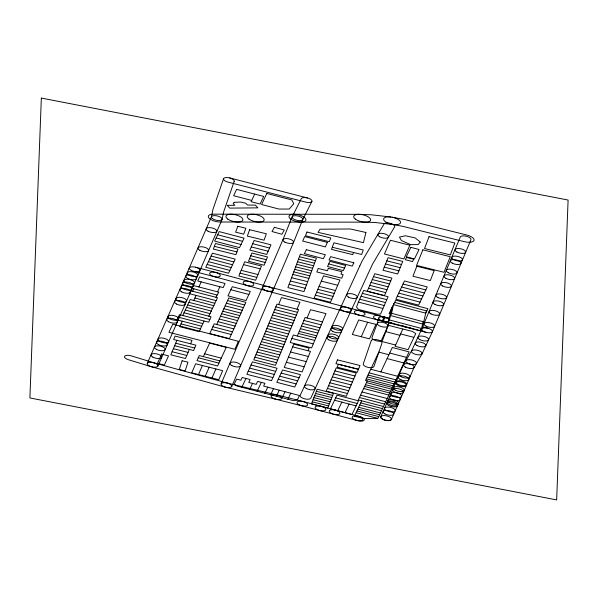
<?xml version="1.0" encoding="UTF-8"?>
<svg xmlns="http://www.w3.org/2000/svg" width="598" height="598" viewBox="0 0 598 598"><rect width="100%" height="100%" fill="white"/><g stroke="black" fill="none" stroke-linecap="round" stroke-linejoin="round"><path stroke-width="0.9" d="M211.4 216.902L212.925 209.487L223.54 178.72M222.127 219.279L223.607 212.036L234.199 181.329M423.272 321.313L421.657 328.489L420.544 330.716L388.349 322.18L391.697 307.312M388.349 322.18L389.462 319.952L392.699 305.593M425.985 311.939L423.75 321.844L422.651 324.064L390.457 315.527L391.57 313.307L393.805 303.395M420.544 330.716L420.955 328.922M377.286 323.391L378.728 318.039M387.99 325.88A5.494 2.228 12.7 0 0 380.463 322.15A5.494 2.228 12.7 0 0 379.461 325.873A5.494 2.228 12.7 0 0 387.99 325.88L388.947 322.307M208.792 316.178L217.508 297.677L190.755 290.77L189.431 293.678L216.013 300.6M187.226 272.8L188.968 268.689M293.76 271.888L300.331 254.21L316.424 258.164L304.008 291.57L287.907 287.608L293.76 271.888L309.846 275.842M332.286 247.258L333.931 242.781L363.27 249.986L361.618 254.471L332.286 247.258L331.486 249.403L352.768 254.628L353.568 252.491M236.95 251.915L238.011 249.067L215.459 243.491L213.337 249.082L235.904 254.658L236.95 251.915L214.383 246.339M358.389 302.117L356.505 307.095L358.471 309.45L377.622 314.294L380.627 313.965L388.065 296.72L363.711 290.419L358.389 302.117L382.742 308.419M377.316 323.309L372.001 337.421A5.494 2.228 12.7 0 0 376.531 340.853A5.494 2.228 12.7 0 0 382.645 340.075L387.96 325.962M315.535 393.462L317.157 389.261L333.475 393.327L327.741 408.008L311.431 403.949L315.535 393.462L331.83 397.52M185.425 310.115L211.042 316.761L208.657 322.15L204.03 321.036L201.676 326.239L176.971 319.81L179.505 314.623L182.749 315.467L190.224 299.531L213.979 305.742M384.26 267.142L388.08 257.701L402.753 261.386L397.648 273.974L382.974 270.281L384.26 267.142L398.918 270.827M240.015 273.151L238.864 275.992L255.652 280.23L261.476 266.028L244.679 261.789L240.015 273.151L256.804 277.382M302.782 219.518L293.581 242.347L231.725 386.525A5.494 2.228 12.7 0 1 222.987 386.263A5.494 2.228 12.7 0 1 224.534 382.675A5.494 2.228 12.7 0 1 231.725 386.525M286.337 362.291L284.252 367.441L302.087 371.926L310.474 351.362L292.631 346.877L286.337 362.291L304.188 366.783M292.631 346.877L293.738 344.164L309.144 348.043L308.037 350.749M258.127 349.426L276.979 304.143L298.656 309.629L275.476 365.311L253.784 359.824L258.127 349.426L279.797 354.906M249.62 258.523L248.491 261.274L264.084 265.228L267.523 256.983L251.93 253.036L249.62 258.523L265.228 262.477M315.796 337.885L325.962 313.629L310.534 309.719L307.073 317.986L305.085 317.486L297.326 336.009L293.334 334.992L290.209 342.49L311.595 347.909L315.796 337.885L298.387 333.475M174.631 345.711L193.647 350.533L195.897 345.166L176.881 340.344L170.826 354.808L185.507 358.523L189.327 349.434M278.601 304.561L281.501 297.587L299.934 302.252L297.019 309.218M437.534 291.204L421.792 328.982M190.62 343.82L192.055 340.389L175.087 336.098L173.652 339.529L176.881 340.344M316.596 292.243L314.114 298.103L330.507 302.274L339.941 280.014L323.555 275.857L316.596 292.243L332.996 296.399M369.781 285.358L374.752 273.735L391.937 278.107L384.484 295.554L367.284 291.174L369.781 285.358L386.973 289.738M327.412 388.431L336.211 367.89L356.266 373.003L346.294 396.295L326.231 391.182L327.412 388.431L347.475 393.536M221.111 383.789L282.951 239.634L292.153 216.82L301.332 198.618A5.494 2.228 12.7 0 1 307.596 197.99A5.494 2.228 12.7 0 1 311.917 201.429L302.745 219.593A5.494 2.228 12.7 0 1 293.932 219.219A5.494 2.228 12.7 0 1 295.718 215.691A5.494 2.228 12.7 0 1 302.745 219.593M437.534 291.196L460.31 237.002A5.494 2.228 12.7 0 1 466.485 236.285A5.494 2.228 12.7 0 1 470.925 239.723L432.414 331.696L422.076 353.777A5.494 2.228 12.7 0 1 413.3 353.463A5.494 2.228 12.7 0 1 414.967 349.905A5.494 2.228 12.7 0 1 422.076 353.777M205.241 376.262L209.158 367.232M269.556 248.021L270.946 244.821L254.075 240.501L249.882 250.114L266.753 254.434L269.556 248.021L252.685 243.7M198.484 374.535L218.756 379.715L222.673 370.685L195.651 363.771L191.734 372.808L198.484 374.535L202.423 365.505M211.991 377.981L215.915 368.959M147.258 363.367L187.249 272.733M157.872 366.118A5.494 2.228 12.7 0 0 150.696 362.261A5.494 2.228 12.7 0 0 149.126 365.849A5.494 2.228 12.7 0 0 157.872 366.118L193.266 285.874M193.274 285.874A5.494 2.228 12.7 0 0 186.098 282.017A5.494 2.228 12.7 0 0 184.528 285.605A5.494 2.228 12.7 0 0 193.274 285.874L222.067 219.466M211.46 216.715L188.975 268.674M201.676 326.239L199.231 331.696L179.796 326.687L182.233 321.223M361.252 336.741L369.497 338.872L375.91 324.363L358.718 319.945L352.297 334.446L361.252 336.741L367.65 322.24M216.753 324.467L228.765 297.924L245.853 302.341L229.415 338.647L209.778 333.579L214.204 323.81L233.848 328.885M248.237 371.209L252.423 361.88L277.091 368.241L271.522 380.672L246.839 374.311L248.237 371.209L272.912 377.57M395.622 345.039L402.805 329.035L412.485 331.427L415.73 333.639L408.128 349.666L395.039 346.287L395.622 345.039L381.046 341.279L388.244 325.282L402.805 329.035M217.552 291.839L218.861 292.183L217.119 295.046L192.033 288.348L193.356 285.523L217.552 291.839L219.862 286.719M198.872 286.965L201.182 281.89L223.204 287.586L225.057 283.459L199.612 276.881L197.759 281.008L201.182 281.89M219.929 360.938L199.298 355.556L196.959 360.601L217.59 365.976L226.246 347.401L209.651 343.08L203.35 356.617M392.4 387.467L365.498 380.455L378.773 352.095L388.909 354.741L392.31 347.49L409.069 351.871L377.951 418.323L363.614 418.578L354.487 416.201L361.708 400.817L383.49 406.498M361.708 400.817L358.307 399.927L367.224 380.904M209.786 258.829L212.432 253.193L235.186 259.136L228.548 273.219L205.787 267.276L209.786 258.829L232.525 264.772M279.707 376.157L282.607 369.99L300.547 374.669L294.747 387.018L276.807 382.331L279.707 376.157L297.647 380.844M370.745 369.25L380.874 371.896L388.909 354.741M251.706 200.435L254.688 194.096L263.688 196.443L260.115 204.038L251.115 201.69L251.706 200.435L233.631 195.71L236.621 189.372L254.688 194.096M230.858 289.738L232.271 286.726L250.3 291.435L246.002 300.577L227.965 295.868L230.858 289.738L248.88 294.448M328.736 263.927L329.939 261.348L345.719 265.467L343.274 270.617L327.517 266.491L328.736 263.927L344.485 268.046M357.208 403.53L358.479 400.817L336.951 395.181L330.432 408.883L351.983 414.519L357.208 403.53L335.665 397.887M421.814 328.945L411.484 350.989L402.985 365.722L396.063 381.853A11.676 4.732 12.7 0 0 395.726 383.662A5.494 2.228 12.7 0 0 400.069 386.211A5.494 2.228 12.7 0 0 405.526 386.196A11.676 4.732 12.7 0 0 406.677 384.589L413.569 368.51L422.039 353.852M249.717 389.335L293.655 400.705L297.356 399.83L299.441 395.502L263.613 386.076L264.921 383.311L257.611 381.397L256.213 384.365L248.775 382.428L250.128 379.551L242.205 377.48L240.904 380.238L236.681 379.139L234.11 384.125L236.928 386.054L249.717 389.335L252.52 383.4M264.862 393.297L267.755 387.16M270.625 394.8L273.51 388.663M276.388 396.302L279.273 390.173M282.144 397.812L285.037 391.675M287.9 399.307L290.785 393.178M397.319 296.16L404.487 280.963L427.241 286.913L418.63 305.144L395.876 299.202L397.319 296.16L420.065 302.102M241.801 387.265L245.965 378.459M257.125 391.271L261.341 382.369M345.009 412.695L349.105 404.046M217.672 234.775L219.182 231.605L244.096 238.139L239.514 247.654L214.622 241.114L217.672 234.775L242.571 241.315M337.713 410.789L341.839 402.14M193.715 300.443L196.189 295.412M426.83 310.953L427.929 308.718L395.741 300.181L393.529 304.629L425.709 313.173L426.83 310.953L394.635 302.401M391.301 309.084L389.089 313.524L390.868 313.995M192.563 291.233L193.834 288.782M215.945 297.281L217.119 295.046M359.144 214.323L213.329 214.166A8.671 3.513 12.7 0 0 208.994 218.091A8.671 3.513 12.7 0 0 220.206 222.015L365.184 222.157M359.263 214.331L371.351 214.787L390.644 216.984M365.072 222.157L374.991 222.486L393.536 224.594M392.019 217.186L404.711 219.563L466.859 235.044A8.671 3.513 12.7 0 1 474.027 240.456A8.671 3.513 12.7 0 1 464.377 241.682L402.88 226.358L392.161 224.392M277.068 394.957L227.412 383.109M275.828 399.232L225.424 387.205M299.404 256.729L315.49 260.691M298.462 259.255L314.548 263.217M297.512 261.782L313.606 265.744M296.586 264.309L312.664 268.263M295.644 266.835L311.722 270.789M294.687 269.354L310.788 273.316M292.818 274.407L308.912 278.376M291.592 277.711L307.678 281.665M290.366 281.015L306.453 284.969M289.148 284.312L305.219 288.266M314.712 395.562L331.015 399.614M313.89 397.655L330.208 401.714M313.068 399.748L329.386 403.814M316.342 391.354L332.645 395.42M312.253 401.849L328.564 405.907M386.801 260.84L401.475 264.525M385.531 263.995L400.204 267.672M243.506 264.63L260.317 268.861M241.188 270.311L257.985 274.549M406.266 327.285L426.09 332.383M290.546 352.013L308.381 356.49M288.453 357.148L306.281 361.641M277.255 395.001L303.171 401.535M275.633 399.187L301.452 405.698M250.771 255.78L266.364 259.734M321.32 281.112L337.713 285.268M275.85 306.856L297.535 312.343M274.721 309.562L296.399 315.049M307.073 317.986L322.494 321.896M273.6 312.268L295.277 317.755M303.844 320.446L321.246 324.856M272.471 314.974L294.149 320.461M302.61 323.413L320.012 327.824M271.335 317.68L293.027 323.167M301.497 326.067L318.906 330.477M270.221 320.393L291.899 325.88M300.405 328.676L317.807 333.071M269.078 323.099L290.77 328.586M299.269 331.404L316.656 335.807M267.964 325.813L289.626 331.285M297.326 336.009L314.727 340.419M266.835 328.511L288.513 333.998M265.706 331.225L287.384 336.704M291.899 338.446L313.292 343.865M264.622 333.826L286.3 339.313M263.531 336.42L285.224 341.906M262.447 339.021L284.125 344.508M261.371 341.622L283.048 347.102M260.287 344.224L281.972 349.71M259.196 346.825L280.888 352.312M257.043 352.028L278.713 357.507M255.959 354.621L277.636 360.108M254.875 357.223L276.553 362.709M175.685 343.207L194.694 348.029M173.39 348.694L188.071 352.409M172.104 351.744L186.8 355.466M373.496 276.635L390.696 281.015M251.287 246.907L268.151 251.227M372.255 279.543L389.455 283.923M371.014 282.45L388.207 286.831M368.532 288.266L385.732 292.639M319.093 286.367L335.485 290.538M317.844 289.305L334.237 293.469M315.355 295.173L331.748 299.336M334.932 370.872L354.98 375.985M333.654 373.855L353.71 378.968M332.383 376.837L352.439 381.943M331.105 379.82L351.161 384.925M329.834 382.795L349.882 387.9M328.586 385.673L348.649 390.778M229.759 177.95L307.507 197.968M406.184 327.263L387.519 322.464A16.894 6.847 12.7 0 1 381.232 320.678A5.494 2.228 12.7 0 1 380.948 316.85A5.494 2.228 12.7 0 1 389.32 319.751M189.103 302.386L212.761 308.448M181.044 323.907L200.472 328.907M362.388 293.349L386.742 299.65M361.05 296.264L385.404 302.573M359.719 299.187L384.073 305.496M195.591 267.209L215.871 272.471M384.97 317.209L346.72 307.372M193.782 271.35L214.047 276.605M344.934 311.521L383.183 321.35A5.494 2.228 12.7 0 0 388.633 321.335M400.608 333.938L413.674 337.302M385.411 331.561L399.972 335.321M227.569 300.577L244.664 304.987M226.373 303.231L243.446 307.641M225.169 305.877L242.25 310.295M223.884 308.71L240.972 313.128M222.77 311.214L239.85 315.632M187.892 305.01L211.535 311.11M221.626 313.711L238.707 318.129M220.505 316.215L237.578 320.633M219.234 319.011L236.307 323.428M218.008 321.687L235.096 326.104M212.866 326.747L232.517 331.823M211.655 329.438L231.299 334.514M251.018 364.989L275.7 371.358M249.628 368.091L274.303 374.46M400.189 290.082L422.935 296.025M398.754 293.125L421.508 299.06M208.448 261.64L231.194 267.583M207.125 264.466L229.871 270.408M389.717 353.029L406.49 357.402M387.108 358.583L403.889 362.956M184.005 312.784L209.891 319.534M380.874 371.896L397.648 376.269M369.063 372.846L395.966 379.865M368.047 375.021L394.934 382.04M367.187 376.867L394.089 383.879M366.253 378.833L393.148 385.86M366.439 382.585L391.608 389.156M365.453 384.693L390.614 391.256M364.645 386.443L389.799 393.006M363.674 388.498L388.827 395.061M362.044 391.967L387.205 398.53M281.15 373.07L299.105 377.757M204.651 353.822L221.23 358.142M360.542 395.188L385.695 401.751M359.458 397.506L384.619 404.069M198.274 357.746L218.92 363.121M278.264 379.244L296.204 383.931M360.706 402.94L382.488 408.621M359.719 405.04L381.509 410.729M358.673 407.283L380.455 412.964M357.821 409.107L379.603 414.788M356.969 410.923L378.751 416.604M356.116 412.747L377.54 418.331M403.059 283.998L425.813 289.948M216.14 237.944L241.046 244.485M401.624 287.04L424.371 292.99M211.101 256.004L233.855 261.954M268.808 286.801L346.795 307.394M266.91 290.92L344.859 311.498M182.749 315.467L204.03 321.036M178.256 317.149L202.774 323.593M334.551 400.234L356.079 405.87M194.888 298.006L214.764 303.238M391.57 313.307L423.75 321.844M389.462 319.952L421.657 328.489M186.606 307.409L210.085 313.658M303.298 401.564L358.486 416.238A9.224 3.738 12.7 0 1 361.857 417.307A5.494 2.228 12.7 0 1 364.212 420.073A5.494 2.228 12.7 0 1 360.026 421.097A9.224 3.738 12.7 0 1 356.513 420.334M301.325 405.661L356.52 420.334M422.263 326.732L428.116 328.295M215.99 272.501L249.493 281.523M213.927 276.575L247.437 285.597M249.545 281.538L268.943 286.838M247.385 285.582L266.775 290.882M153.679 362.724L227.561 383.146M151.451 366.753L225.274 387.16M154.03 362.829L131.321 355.877A5.494 2.228 12.7 0 0 124.683 356.206A5.494 2.228 12.7 0 0 128.398 359.704L151.1 366.656M234.199 181.329A5.494 2.228 12.7 0 0 229.654 177.927A5.494 2.228 12.7 0 0 223.555 178.682A5.494 2.228 12.7 0 0 227.98 182.098L305.728 202.117A5.494 2.228 12.7 0 0 311.917 201.429M391.533 322.823A5.494 2.228 12.7 0 1 383.161 319.923A5.494 2.228 12.7 0 1 389.283 318.315A16.894 6.847 12.7 0 0 382.855 316.843M410.198 327.622A5.494 2.228 12.7 0 1 402.738 325.723M41.344 98.079L29.9 397.954L556.656 499.921L568.1 200.046L41.344 98.079M365.916 232.48L363.442 242.646L318.061 232.39L320.005 229.206L350.413 228.982L365.916 232.48M182.098 360.766L179.265 369.512L185.133 370.917L187.974 362.171L182.098 360.766M371.268 340.583L363.27 363.905A5.494 2.228 12.7 0 0 367.882 367.322A5.494 2.228 12.7 0 0 373.937 366.507L381.935 343.185A5.494 2.228 12.7 0 0 377.323 339.769A5.494 2.228 12.7 0 0 371.268 340.583M249.628 229.714L247.355 236.098L264.062 240.172L266.349 233.788L249.628 229.714M237.795 226.283L235.612 232.144L243.685 234.132L245.875 228.279L237.795 226.283M429.05 236.659L424.535 248.521L450.316 254.905L454.839 243.042L429.05 236.659M328.339 268.338L327.405 270.752L318.203 268.457L316.82 271.955L341.742 278.167L343.125 274.676L340.98 274.146L341.929 271.724L328.339 268.338M416.806 266.274L412.949 276.246L430.336 280.559L434.185 270.588L416.806 266.274M337.451 359.876L335.949 363.689L358.494 369.302L359.996 365.505L337.451 359.876M306.968 232.024L305.488 235.724L329.281 241.704L330.776 238.004L306.968 232.024M422.853 249.829L416.574 265.407L443.993 272.284L450.272 256.714L422.853 249.829M358.494 369.302L357.238 372.292L337.182 367.179L338.446 364.204L358.494 369.302M395.667 382.772L393.544 387.728A17.865 7.236 12.7 0 0 392.826 390.464A5.494 2.228 12.7 0 0 397.192 393.006A5.494 2.228 12.7 0 0 402.633 392.983A17.865 7.236 12.7 0 0 404.158 390.457L406.281 385.501A5.494 2.228 12.7 0 0 401.863 382.062A5.494 2.228 12.7 0 0 395.667 382.772M392.759 389.56L387.975 400.481A15.69 6.354 12.7 0 0 387.362 402.888A5.494 2.228 12.7 0 0 391.705 405.437A5.494 2.228 12.7 0 0 397.162 405.429A15.69 6.354 12.7 0 0 398.574 403.231L403.373 392.295A5.494 2.228 12.7 0 0 398.963 388.857A5.494 2.228 12.7 0 0 392.759 389.56M238.355 341.294L234.902 349.292L168.965 332.309L172.762 324.153L238.355 341.294M409.832 245.21L403.867 258.949L384.447 253.978L390.419 240.246L409.832 245.21M380.791 416.649L380.724 416.806A5.494 2.228 12.7 0 0 385.112 420.252A5.494 2.228 12.7 0 0 391.331 419.557L397.446 405.788A5.494 2.228 12.7 0 0 393.058 402.342A5.494 2.228 12.7 0 0 386.839 403.037L380.799 416.649M327.375 242.414L325.379 246.914L302.678 241.069L304.688 236.569L327.375 242.414M161.654 354.091L157.483 363.285L164.353 365.064L168.531 355.87L161.654 354.091M359.832 265.901L300.189 395.353A5.494 2.228 12.7 0 0 304.539 398.799A5.494 2.228 12.7 0 0 310.781 398.133L372.517 264.137L394.613 226.874A5.494 2.228 12.7 0 0 390.546 223.398A5.494 2.228 12.7 0 0 384.11 223.914L361.984 261.221L359.832 265.893M413.666 259.203L412.575 261.58L405.347 259.711L406.408 257.446L413.666 259.203M266.798 193.468L261.588 204.523L278.96 209.061L289.245 209.053L293.738 203.731L291.831 199.949L266.798 193.468M410.871 247.34L406.259 256.789L414.444 258.949L419.049 249.493L410.871 247.34M353.837 262.799L352.2 266.103L329.005 259.958L330.642 256.654L353.837 262.799M306.37 249.695L304.375 253.642L323.346 258.702L325.357 254.763L306.37 249.695M274.385 227.3L272.015 231.538L281.905 234.259L284.282 230.021L274.385 227.3M234.199 202.333L233.213 203.544L234.879 205.286L227.195 205.353L229.692 208.111L257.895 207.865L255.376 205.107L247.587 205.069L245.651 203.215L240.628 202.042L234.199 202.333M420.245 242.048L418.144 244.567L410.647 244.664L401.408 240.531L399.449 237.062L405.511 235.769L415.244 237.967L420.245 242.048M356.296 314.137A5.494 2.228 12.7 0 0 365.019 314.384A5.494 2.228 12.7 0 0 357.821 310.541A5.494 2.228 12.7 0 0 356.296 314.137M342.355 310.534A5.494 2.228 12.7 0 0 351.123 310.84A5.494 2.228 12.7 0 0 344.007 306.968A5.494 2.228 12.7 0 0 342.355 310.534M355.279 219.055A8.671 3.513 12.7 0 0 369.915 221.155A8.671 3.513 12.7 0 0 361.304 214.51A8.671 3.513 12.7 0 0 355.279 219.055M290.845 219.182A8.671 3.513 12.7 0 0 305.384 220.946A8.671 3.513 12.7 0 0 296.167 214.383A8.671 3.513 12.7 0 0 290.845 219.182M249.074 219.137A8.671 3.513 12.7 0 0 263.621 220.909A8.671 3.513 12.7 0 0 254.412 214.346A8.671 3.513 12.7 0 0 249.074 219.137M227.778 219.107A8.671 3.513 12.7 0 0 242.325 220.879A8.671 3.513 12.7 0 0 233.108 214.316A8.671 3.513 12.7 0 0 227.778 219.107M212.238 218.472A5.494 2.228 12.7 0 0 221.552 220.019A5.494 2.228 12.7 0 0 216.506 215.773A5.494 2.228 12.7 0 0 212.238 218.472M382.645 419.123A5.494 2.228 12.7 0 0 391.398 419.407A5.494 2.228 12.7 0 0 384.245 415.55A5.494 2.228 12.7 0 0 382.645 419.123M448.276 272.733A5.494 2.228 12.7 0 0 456.992 272.972A5.494 2.228 12.7 0 0 449.786 269.13A5.494 2.228 12.7 0 0 448.276 272.733M445.929 278.339A5.494 2.228 12.7 0 0 454.652 278.578A5.494 2.228 12.7 0 0 447.439 274.744A5.494 2.228 12.7 0 0 445.929 278.339M442.699 286.038A5.494 2.228 12.7 0 0 451.415 286.278A5.494 2.228 12.7 0 0 444.209 282.435A5.494 2.228 12.7 0 0 442.699 286.038M452.275 263.18A5.494 2.228 12.7 0 0 460.991 263.419A5.494 2.228 12.7 0 0 453.785 259.577A5.494 2.228 12.7 0 0 452.275 263.18M348.537 297.161A5.494 2.228 12.7 0 0 357.298 297.453A5.494 2.228 12.7 0 0 350.166 293.588A5.494 2.228 12.7 0 0 348.537 297.161M379.573 236.741A5.494 2.228 12.7 0 0 388.476 237.234A5.494 2.228 12.7 0 0 381.621 233.28A5.494 2.228 12.7 0 0 379.573 236.741M375.447 319.055A5.494 2.228 12.7 0 0 384.17 319.295A5.494 2.228 12.7 0 0 376.964 315.452A5.494 2.228 12.7 0 0 375.447 319.055M391.227 406.476A5.494 2.228 12.7 0 0 396.691 406.476A12.536 5.083 12.7 0 0 397.909 404.749A5.494 2.228 12.7 0 0 393.536 401.303A5.494 2.228 12.7 0 0 387.31 401.991A12.536 5.083 12.7 0 0 386.891 403.927A5.494 2.228 12.7 0 0 391.227 406.476M386.443 410.632A5.494 2.228 12.7 0 0 395.188 410.908A5.494 2.228 12.7 0 0 388.02 407.051A5.494 2.228 12.7 0 0 386.443 410.632M328.803 339.881A5.494 2.228 12.7 0 0 337.571 340.18A5.494 2.228 12.7 0 0 330.44 336.315A5.494 2.228 12.7 0 0 328.803 339.881M329.864 337.534A5.494 2.228 12.7 0 0 338.64 337.84A5.494 2.228 12.7 0 0 331.524 333.968A5.494 2.228 12.7 0 0 329.864 337.534M231.882 365.61A5.494 2.228 12.7 0 0 240.613 365.864A5.494 2.228 12.7 0 0 233.422 362.014A5.494 2.228 12.7 0 0 231.882 365.61M187.682 278.436A5.494 2.228 12.7 0 0 196.436 278.713A5.494 2.228 12.7 0 0 189.267 274.856A5.494 2.228 12.7 0 0 187.682 278.436M185.754 282.787A5.494 2.228 12.7 0 0 194.5 283.063A5.494 2.228 12.7 0 0 187.338 279.206A5.494 2.228 12.7 0 0 185.754 282.787M333.878 328.9A5.494 2.228 12.7 0 0 342.647 329.206A5.494 2.228 12.7 0 0 335.523 325.334A5.494 2.228 12.7 0 0 333.878 328.9M273.234 398.32A5.494 2.228 12.7 0 0 281.793 398.358A5.494 2.228 12.7 0 0 274.31 394.613A5.494 2.228 12.7 0 0 273.234 398.32M181.74 291.914A5.494 2.228 12.7 0 0 190.485 292.183A5.494 2.228 12.7 0 0 183.317 288.333A5.494 2.228 12.7 0 0 181.74 291.914M177.793 300.861A5.494 2.228 12.7 0 0 186.539 301.13A5.494 2.228 12.7 0 0 179.378 297.273A5.494 2.228 12.7 0 0 177.793 300.861M437.848 297.505A5.494 2.228 12.7 0 0 446.564 297.737A5.494 2.228 12.7 0 0 439.351 293.895A5.494 2.228 12.7 0 0 437.848 297.505M434.955 304.427A5.494 2.228 12.7 0 0 443.671 304.666A5.494 2.228 12.7 0 0 436.458 300.824A5.494 2.228 12.7 0 0 434.955 304.427M384.963 413.943A5.494 2.228 12.7 0 0 393.708 414.22A5.494 2.228 12.7 0 0 386.555 410.363A5.494 2.228 12.7 0 0 384.963 413.943M392.893 396.108A5.494 2.228 12.7 0 0 401.624 396.362A5.494 2.228 12.7 0 0 394.441 392.512A5.494 2.228 12.7 0 0 392.893 396.108M391.436 399.367A5.494 2.228 12.7 0 0 400.182 399.643A5.494 2.228 12.7 0 0 393.013 395.786A5.494 2.228 12.7 0 0 391.436 399.367A5.494 2.228 12.7 0 0 389.821 402.962A5.494 2.228 12.7 0 0 398.574 403.239A5.494 2.228 12.7 0 0 391.421 399.382M316.985 409.518A5.494 2.228 12.7 0 0 325.775 409.854A5.494 2.228 12.7 0 0 318.697 405.967A5.494 2.228 12.7 0 0 316.985 409.518M331.06 413.255A5.494 2.228 12.7 0 0 339.851 413.592A5.494 2.228 12.7 0 0 332.772 409.712A5.494 2.228 12.7 0 0 331.06 413.255M159.86 341.503A5.494 2.228 12.7 0 0 168.606 341.779A5.494 2.228 12.7 0 0 161.438 337.922A5.494 2.228 12.7 0 0 159.86 341.503M158.477 344.65A5.494 2.228 12.7 0 0 167.223 344.919A5.494 2.228 12.7 0 0 160.055 341.062A5.494 2.228 12.7 0 0 158.477 344.65M264.451 289.978A5.494 2.228 12.7 0 0 273.166 290.224A5.494 2.228 12.7 0 0 265.961 286.382A5.494 2.228 12.7 0 0 264.451 289.978M244.933 284.611A5.494 2.228 12.7 0 0 253.746 284.984A5.494 2.228 12.7 0 0 246.72 281.082A5.494 2.228 12.7 0 0 244.933 284.611M191.255 270.393A5.494 2.228 12.7 0 0 199.994 270.647A5.494 2.228 12.7 0 0 192.803 266.798A5.494 2.228 12.7 0 0 191.255 270.393M189.237 275.282A5.494 2.228 12.7 0 0 197.878 275.424A5.494 2.228 12.7 0 0 190.545 271.627A5.494 2.228 12.7 0 0 189.237 275.282M176.417 304.001A5.494 2.228 12.7 0 0 185.156 304.27A5.494 2.228 12.7 0 0 177.987 300.42A5.494 2.228 12.7 0 0 176.417 304.001M169.847 318.854A5.494 2.228 12.7 0 0 178.593 319.123A5.494 2.228 12.7 0 0 171.432 315.266A5.494 2.228 12.7 0 0 169.847 318.854M284.872 242.13A5.494 2.228 12.7 0 0 293.581 242.347A5.494 2.228 12.7 0 0 286.33 238.52A5.494 2.228 12.7 0 0 284.872 242.13M456.932 252.072A5.494 2.228 12.7 0 0 465.655 252.311A5.494 2.228 12.7 0 0 458.442 248.476A5.494 2.228 12.7 0 0 456.932 252.072M405.25 367.082A5.494 2.228 12.7 0 0 414.13 367.553A5.494 2.228 12.7 0 0 407.245 363.614A5.494 2.228 12.7 0 0 405.25 367.082M401.206 376.747A5.494 2.228 12.7 0 0 409.936 377.002A5.494 2.228 12.7 0 0 402.746 373.159A5.494 2.228 12.7 0 0 401.206 376.747M199.904 250.338A5.494 2.228 12.7 0 0 208.627 250.592A5.494 2.228 12.7 0 0 201.436 246.742A5.494 2.228 12.7 0 0 199.904 250.338M298.91 404.741A5.494 2.228 12.7 0 0 307.626 404.973A5.494 2.228 12.7 0 0 300.405 401.138A5.494 2.228 12.7 0 0 298.91 404.741M386.33 222.351A8.671 3.513 12.7 0 0 400.376 223.129A8.671 3.513 12.7 0 0 389.56 216.895A8.671 3.513 12.7 0 0 386.33 222.351M168.584 321.776A5.494 2.228 12.7 0 0 177.322 322.038A5.494 2.228 12.7 0 0 170.146 318.188A5.494 2.228 12.7 0 0 168.584 321.776M306.333 388.476A5.494 2.228 12.7 0 0 315.101 388.782A5.494 2.228 12.7 0 0 307.985 384.91A5.494 2.228 12.7 0 0 306.333 388.476M156.399 349.374A5.494 2.228 12.7 0 0 165.138 349.643A5.494 2.228 12.7 0 0 157.977 345.786A5.494 2.228 12.7 0 0 156.399 349.374M453.74 259.689A5.494 2.228 12.7 0 0 462.463 259.928A5.494 2.228 12.7 0 0 455.25 256.086A5.494 2.228 12.7 0 0 453.74 259.689M407.537 363.113A5.494 2.228 12.7 0 0 416.417 363.584A5.494 2.228 12.7 0 0 409.533 359.645A5.494 2.228 12.7 0 0 407.537 363.113M419.796 339.597A5.494 2.228 12.7 0 0 428.572 339.911A5.494 2.228 12.7 0 0 421.463 336.039A5.494 2.228 12.7 0 0 419.796 339.597M417.045 345.487A5.494 2.228 12.7 0 0 425.821 345.801A5.494 2.228 12.7 0 0 418.705 341.921A5.494 2.228 12.7 0 0 417.045 345.487M208.037 231.202A5.494 2.228 12.7 0 0 216.782 231.471A5.494 2.228 12.7 0 0 209.614 227.614A5.494 2.228 12.7 0 0 208.037 231.202M423.698 331.464A5.494 2.228 12.7 0 0 432.414 331.696A5.494 2.228 12.7 0 0 425.2 327.861A5.494 2.228 12.7 0 0 423.698 331.464M430.994 313.957A5.494 2.228 12.7 0 0 439.709 314.197A5.494 2.228 12.7 0 0 432.496 310.355A5.494 2.228 12.7 0 0 430.994 313.957M425.94 326.089A5.494 2.228 12.7 0 0 434.656 326.321A5.494 2.228 12.7 0 0 427.443 322.486A5.494 2.228 12.7 0 0 425.94 326.089M400.084 379.341A5.494 2.228 12.7 0 0 408.823 379.603A5.494 2.228 12.7 0 0 401.632 375.753A5.494 2.228 12.7 0 0 400.084 379.341M397.947 384.335A5.494 2.228 12.7 0 0 406.677 384.589A5.494 2.228 12.7 0 0 399.486 380.739A5.494 2.228 12.7 0 0 397.947 384.335M395.428 390.21A5.494 2.228 12.7 0 0 404.158 390.464A5.494 2.228 12.7 0 0 396.967 386.614A5.494 2.228 12.7 0 0 395.428 390.21M211.52 275.641A5.494 2.228 12.7 0 0 220.266 275.917A5.494 2.228 12.7 0 0 213.097 272.06A5.494 2.228 12.7 0 0 211.52 275.641M152.939 357.178A5.494 2.228 12.7 0 0 161.692 357.454A5.494 2.228 12.7 0 0 154.523 353.597A5.494 2.228 12.7 0 0 152.939 357.178M354.001 419.362A5.494 2.228 12.7 0 0 362.792 419.691A5.494 2.228 12.7 0 0 355.713 415.812A5.494 2.228 12.7 0 0 354.001 419.362M332.72 331.397A5.494 2.228 12.7 0 0 341.488 331.696A5.494 2.228 12.7 0 0 334.372 327.831A5.494 2.228 12.7 0 0 332.72 331.397M183.115 288.759A5.494 2.228 12.7 0 0 191.868 289.036A5.494 2.228 12.7 0 0 184.707 285.179A5.494 2.228 12.7 0 0 183.115 288.759"/></g></svg>
